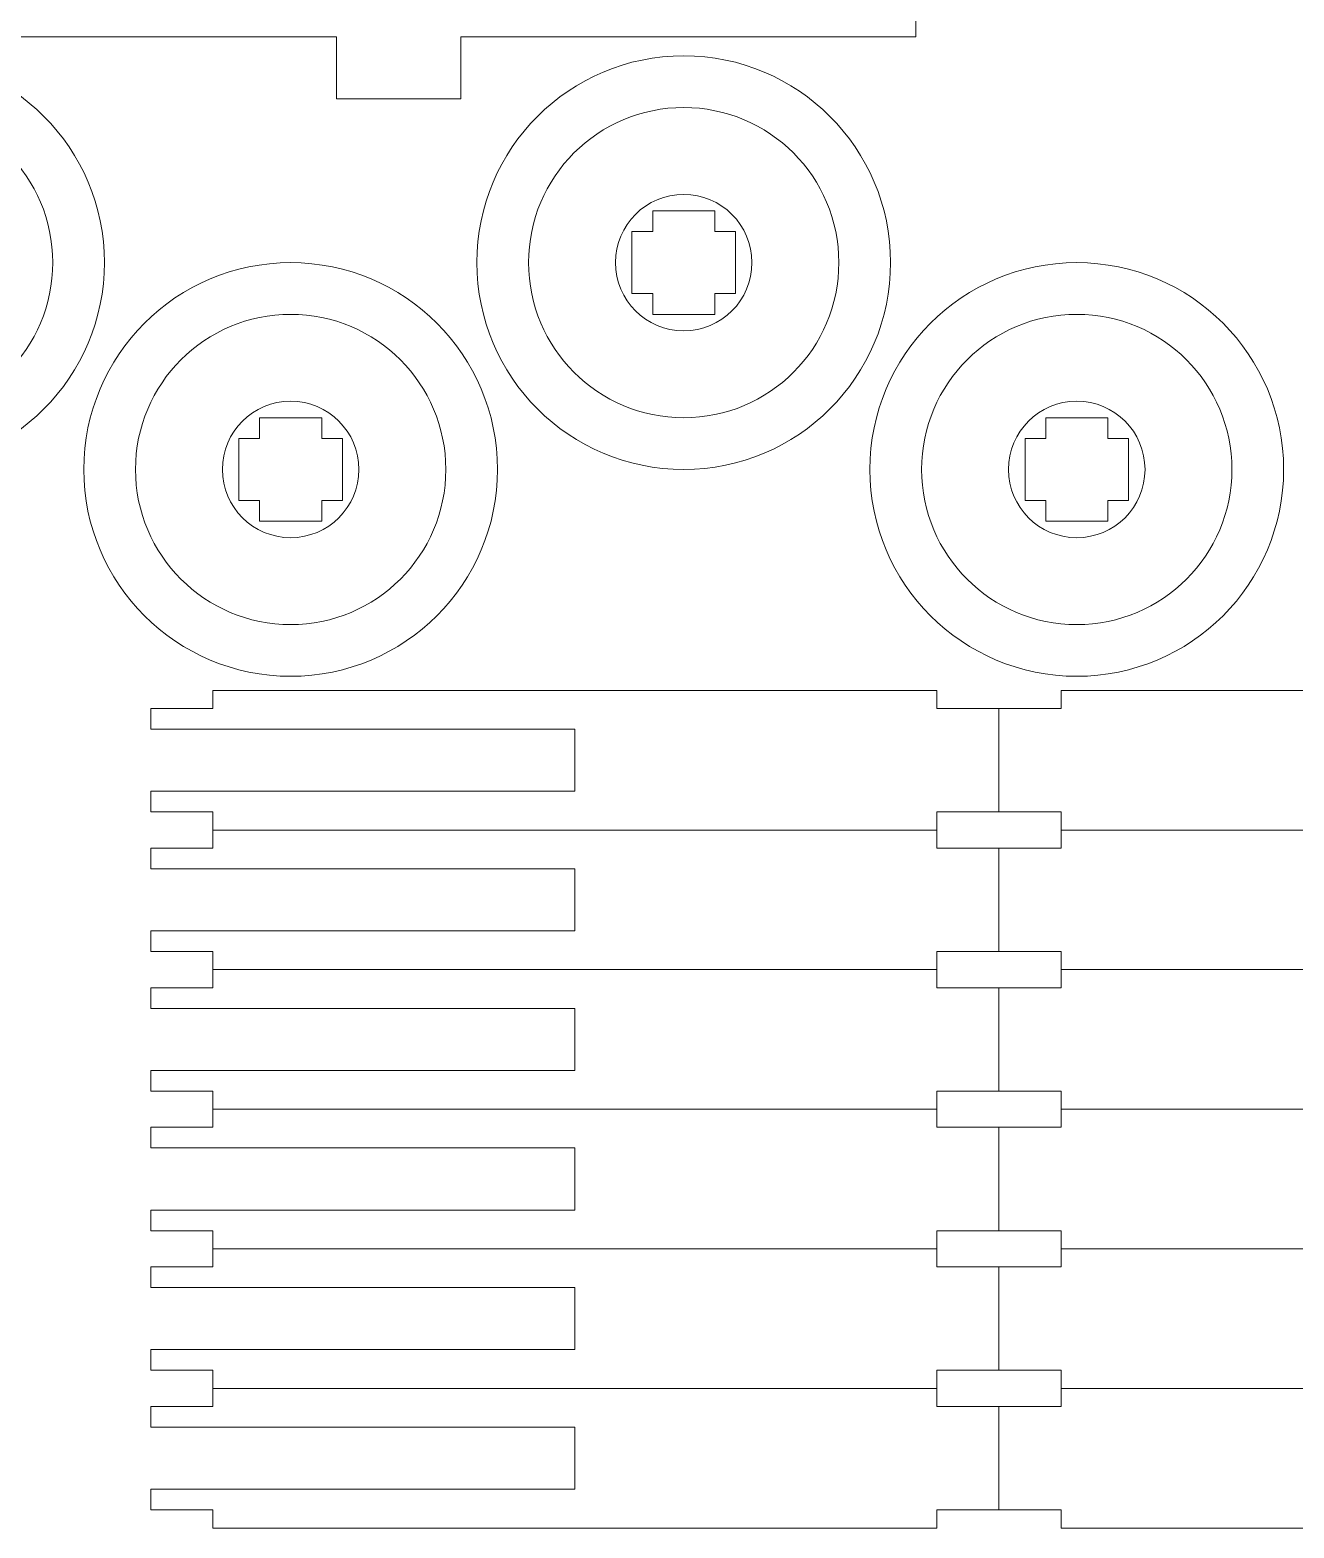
# Model space of a CAD drawing. Header units: millimetres. Extents: x -150 to 142, y -93 to 100.
# Drawn here: x -8.8 to 52.3, y -93 to -20.5 of the extents above; entities that cross this region are included whole.
import ezdxf

# ---------------------------------------------------------------- set-up
doc = ezdxf.new("R2010")
doc.units = ezdxf.units.MM
doc.header["$MEASUREMENT"] = 0
doc.layers.add('cut', color=7, linetype='Continuous')
doc.layers.add('cut light', color=7, linetype='Continuous')

msp = doc.modelspace()

# ---------------------------------------------------------------- linework, layer by layer
at = {"layer": 'cut', "lineweight": 0}
for centre in [(-15.1699, -31.7941), (22.8301, -31.7941), (3.8301, -41.7941), (41.8301, -41.7941)]:
    msp.add_ellipse(centre, major_axis=(0, 10), ratio=1, dxfattribs=at)
for points, knots in [([(6.0532, -20.8768), (6.0532, -20.8768), (6.0532, -23.8768), (6.0532, -23.8768), (6.0532, -23.8768), (6.0532, -23.8768), (12.0532, -23.8768), (12.0532, -23.8768), (12.0532, -23.8768), (12.0532, -23.8768), (12.0532, -20.8768), (12.0532, -20.8768), (12.0532, -20.8768), (12.0532, -20.8768), (34.0532, -20.8768), (34.0532, -20.8768), (34.0532, -20.8768), (34.0532, -20.8768), (34.0532, -12.1268), (34.0532, -12.1268), (34.0532, -12.1268), (34.0532, -12.1268), (31.0532, -12.1268), (31.0532, -12.1268), (31.0532, -12.1268), (31.0532, -12.1268), (31.0532, -3.3768), (31.0532, -3.3768), (31.0532, -3.3768), (31.0532, -3.3768), (34.0532, -3.3768), (34.0532, -3.3768), (34.0532, -3.3768), (34.0532, -3.3768), (34.0532, -1.6691), (34.0532, -1.6691), (34.0532, -1.6691), (34.0532, 0.6062), (32.6153, 2.6213), (30.4013, 3.1457), (30.4013, 3.1457), (30.4013, 3.1457), (-15.9468, 14.1232), (-15.9468, 14.1232), (-15.9468, 14.1232), (-15.9468, 14.1232), (-15.9468, 5.3732), (-15.9468, 5.3732), (-15.9468, 5.3732), (-15.9468, 5.3732), (-12.9468, 5.3732), (-12.9468, 5.3732), (-12.9468, 5.3732), (-12.9468, 5.3732), (-12.9468, -3.3768), (-12.9468, -3.3768), (-12.9468, -3.3768), (-12.9468, -3.3768), (-15.9468, -3.3768), (-15.9468, -3.3768), (-15.9468, -3.3768), (-15.9468, -3.3768), (-15.9468, -12.1268), (-15.9468, -12.1268), (-15.9468, -12.1268), (-15.9468, -12.1268), (-12.9468, -12.1268), (-12.9468, -12.1268), (-12.9468, -12.1268), (-12.9468, -12.1268), (-12.9468, -20.8768), (-12.9468, -20.8768), (-12.9468, -20.8768), (-12.9468, -20.8768), (6.0532, -20.8768), (6.0532, -20.8768)], [0, 0, 0, 0, 0.05, 0.05, 0.05, 0.05, 0.1, 0.1, 0.1, 0.1, 0.15, 0.15, 0.15, 0.15, 0.2, 0.2, 0.2, 0.2, 0.25, 0.25, 0.25, 0.25, 0.3, 0.3, 0.3, 0.3, 0.35, 0.35, 0.35, 0.35, 0.4, 0.4, 0.4, 0.4, 0.45, 0.45, 0.45, 0.45, 0.5, 0.5, 0.5, 0.5, 0.55, 0.55, 0.55, 0.55, 0.6, 0.6, 0.6, 0.6, 0.65, 0.65, 0.65, 0.65, 0.7, 0.7, 0.7, 0.7, 0.75, 0.75, 0.75, 0.75, 0.8, 0.8, 0.8, 0.8, 0.85, 0.85, 0.85, 0.85, 0.9, 0.9, 0.9, 0.9, 1, 1, 1, 1]), ([(21.3301, -29.2941), (21.3301, -29.2941), (24.3301, -29.2941), (24.3301, -29.2941), (24.3301, -29.2941), (24.3301, -29.2941), (24.3301, -30.2941), (24.3301, -30.2941), (24.3301, -30.2941), (24.3301, -30.2941), (25.3301, -30.2941), (25.3301, -30.2941), (25.3301, -30.2941), (25.3301, -30.2941), (25.3301, -33.2941), (25.3301, -33.2941), (25.3301, -33.2941), (25.3301, -33.2941), (24.3301, -33.2941), (24.3301, -33.2941), (24.3301, -33.2941), (24.3301, -33.2941), (24.3301, -34.2941), (24.3301, -34.2941), (24.3301, -34.2941), (24.3301, -34.2941), (21.3301, -34.2941), (21.3301, -34.2941), (21.3301, -34.2941), (21.3301, -34.2941), (21.3301, -33.2941), (21.3301, -33.2941), (21.3301, -33.2941), (21.3301, -33.2941), (20.3301, -33.2941), (20.3301, -33.2941), (20.3301, -33.2941), (20.3301, -33.2941), (20.3301, -30.2941), (20.3301, -30.2941), (20.3301, -30.2941), (20.3301, -30.2941), (21.3301, -30.2941), (21.3301, -30.2941), (21.3301, -30.2941), (21.3301, -30.2941), (21.3301, -29.2941), (21.3301, -29.2941)], [0, 0, 0, 0, 0.0769231, 0.0769231, 0.0769231, 0.0769231, 0.1538462, 0.1538462, 0.1538462, 0.1538462, 0.2307692, 0.2307692, 0.2307692, 0.2307692, 0.3076923, 0.3076923, 0.3076923, 0.3076923, 0.3846154, 0.3846154, 0.3846154, 0.3846154, 0.4615385, 0.4615385, 0.4615385, 0.4615385, 0.5384615, 0.5384615, 0.5384615, 0.5384615, 0.6153846, 0.6153846, 0.6153846, 0.6153846, 0.6923077, 0.6923077, 0.6923077, 0.6923077, 0.7692308, 0.7692308, 0.7692308, 0.7692308, 0.8461538, 0.8461538, 0.8461538, 0.8461538, 1, 1, 1, 1]), ([(2.3301, -39.2941), (2.3301, -39.2941), (5.3301, -39.2941), (5.3301, -39.2941), (5.3301, -39.2941), (5.3301, -39.2941), (5.3301, -40.2941), (5.3301, -40.2941), (5.3301, -40.2941), (5.3301, -40.2941), (6.3301, -40.2941), (6.3301, -40.2941), (6.3301, -40.2941), (6.3301, -40.2941), (6.3301, -43.2941), (6.3301, -43.2941), (6.3301, -43.2941), (6.3301, -43.2941), (5.3301, -43.2941), (5.3301, -43.2941), (5.3301, -43.2941), (5.3301, -43.2941), (5.3301, -44.2941), (5.3301, -44.2941), (5.3301, -44.2941), (5.3301, -44.2941), (2.3301, -44.2941), (2.3301, -44.2941), (2.3301, -44.2941), (2.3301, -44.2941), (2.3301, -43.2941), (2.3301, -43.2941), (2.3301, -43.2941), (2.3301, -43.2941), (1.3301, -43.2941), (1.3301, -43.2941), (1.3301, -43.2941), (1.3301, -43.2941), (1.3301, -40.2941), (1.3301, -40.2941), (1.3301, -40.2941), (1.3301, -40.2941), (2.3301, -40.2941), (2.3301, -40.2941), (2.3301, -40.2941), (2.3301, -40.2941), (2.3301, -39.2941), (2.3301, -39.2941)], [0, 0, 0, 0, 0.0769231, 0.0769231, 0.0769231, 0.0769231, 0.1538462, 0.1538462, 0.1538462, 0.1538462, 0.2307692, 0.2307692, 0.2307692, 0.2307692, 0.3076923, 0.3076923, 0.3076923, 0.3076923, 0.3846154, 0.3846154, 0.3846154, 0.3846154, 0.4615385, 0.4615385, 0.4615385, 0.4615385, 0.5384615, 0.5384615, 0.5384615, 0.5384615, 0.6153846, 0.6153846, 0.6153846, 0.6153846, 0.6923077, 0.6923077, 0.6923077, 0.6923077, 0.7692308, 0.7692308, 0.7692308, 0.7692308, 0.8461538, 0.8461538, 0.8461538, 0.8461538, 1, 1, 1, 1]), ([(40.3301, -39.2941), (40.3301, -39.2941), (43.3301, -39.2941), (43.3301, -39.2941), (43.3301, -39.2941), (43.3301, -39.2941), (43.3301, -40.2941), (43.3301, -40.2941), (43.3301, -40.2941), (43.3301, -40.2941), (44.3301, -40.2941), (44.3301, -40.2941), (44.3301, -40.2941), (44.3301, -40.2941), (44.3301, -43.2941), (44.3301, -43.2941), (44.3301, -43.2941), (44.3301, -43.2941), (43.3301, -43.2941), (43.3301, -43.2941), (43.3301, -43.2941), (43.3301, -43.2941), (43.3301, -44.2941), (43.3301, -44.2941), (43.3301, -44.2941), (43.3301, -44.2941), (40.3301, -44.2941), (40.3301, -44.2941), (40.3301, -44.2941), (40.3301, -44.2941), (40.3301, -43.2941), (40.3301, -43.2941), (40.3301, -43.2941), (40.3301, -43.2941), (39.3301, -43.2941), (39.3301, -43.2941), (39.3301, -43.2941), (39.3301, -43.2941), (39.3301, -40.2941), (39.3301, -40.2941), (39.3301, -40.2941), (39.3301, -40.2941), (40.3301, -40.2941), (40.3301, -40.2941), (40.3301, -40.2941), (40.3301, -40.2941), (40.3301, -39.2941), (40.3301, -39.2941)], [0, 0, 0, 0, 0.0769231, 0.0769231, 0.0769231, 0.0769231, 0.1538462, 0.1538462, 0.1538462, 0.1538462, 0.2307692, 0.2307692, 0.2307692, 0.2307692, 0.3076923, 0.3076923, 0.3076923, 0.3076923, 0.3846154, 0.3846154, 0.3846154, 0.3846154, 0.4615385, 0.4615385, 0.4615385, 0.4615385, 0.5384615, 0.5384615, 0.5384615, 0.5384615, 0.6153846, 0.6153846, 0.6153846, 0.6153846, 0.6923077, 0.6923077, 0.6923077, 0.6923077, 0.7692308, 0.7692308, 0.7692308, 0.7692308, 0.8461538, 0.8461538, 0.8461538, 0.8461538, 1, 1, 1, 1]), ([(35.0708, -59.2262), (35.0708, -59.2262), (0.0708, -59.2262), (0.0708, -59.2262), (0.0708, -59.2262), (0.0708, -59.2262), (0.0708, -58.3513), (0.0708, -58.3513), (0.0708, -58.3513), (0.0708, -58.3513), (-2.9292, -58.3513), (-2.9292, -58.3513), (-2.9292, -58.3513), (-2.9292, -58.3513), (-2.9292, -57.3513), (-2.9292, -57.3513), (-2.9292, -57.3513), (-2.9292, -57.3513), (17.5708, -57.3513), (17.5708, -57.3513), (17.5708, -57.3513), (17.5708, -57.3513), (17.5708, -54.3513), (17.5708, -54.3513), (17.5708, -54.3513), (17.5708, -54.3513), (-2.9292, -54.3513), (-2.9292, -54.3513), (-2.9292, -54.3513), (-2.9292, -54.3513), (-2.9292, -53.3513), (-2.9292, -53.3513), (-2.9292, -53.3513), (-2.9292, -53.3513), (0.0708, -53.3513), (0.0708, -53.3513), (0.0708, -53.3513), (0.0708, -53.3513), (0.0708, -52.4762), (0.0708, -52.4762), (0.0708, -52.4762), (0.0708, -52.4762), (35.0708, -52.4762), (35.0708, -52.4762), (35.0708, -52.4762), (35.0708, -52.4762), (35.0708, -53.3513), (35.0708, -53.3513), (35.0708, -53.3513), (35.0708, -53.3513), (38.0708, -53.3513), (38.0708, -53.3513), (38.0708, -53.3513), (38.0708, -53.3513), (38.0708, -58.3513), (38.0708, -58.3513), (38.0708, -58.3513), (38.0708, -58.3513), (35.0708, -58.3513), (35.0708, -58.3513), (35.0708, -58.3513), (35.0708, -58.3513), (35.0708, -59.2262), (35.0708, -59.2262)], [0, 0, 0, 0, 0.0588235, 0.0588235, 0.0588235, 0.0588235, 0.1176471, 0.1176471, 0.1176471, 0.1176471, 0.1764706, 0.1764706, 0.1764706, 0.1764706, 0.2352941, 0.2352941, 0.2352941, 0.2352941, 0.2941176, 0.2941176, 0.2941176, 0.2941176, 0.3529412, 0.3529412, 0.3529412, 0.3529412, 0.4117647, 0.4117647, 0.4117647, 0.4117647, 0.4705882, 0.4705882, 0.4705882, 0.4705882, 0.5294118, 0.5294118, 0.5294118, 0.5294118, 0.5882353, 0.5882353, 0.5882353, 0.5882353, 0.6470588, 0.6470588, 0.6470588, 0.6470588, 0.7058824, 0.7058824, 0.7058824, 0.7058824, 0.7647059, 0.7647059, 0.7647059, 0.7647059, 0.8235294, 0.8235294, 0.8235294, 0.8235294, 0.8823529, 0.8823529, 0.8823529, 0.8823529, 1, 1, 1, 1]), ([(41.0708, -52.4764), (41.0708, -52.4764), (76.0708, -52.4764), (76.0708, -52.4764), (76.0708, -52.4764), (76.0708, -52.4764), (76.0708, -53.3513), (76.0708, -53.3513), (76.0708, -53.3513), (76.0708, -53.3513), (79.0708, -53.3513), (79.0708, -53.3513), (79.0708, -53.3513), (79.0708, -53.3513), (79.0708, -54.3513), (79.0708, -54.3513), (79.0708, -54.3513), (79.0708, -54.3513), (58.5708, -54.3513), (58.5708, -54.3513), (58.5708, -54.3513), (58.5708, -54.3513), (58.5708, -57.3513), (58.5708, -57.3513), (58.5708, -57.3513), (58.5708, -57.3513), (79.0708, -57.3513), (79.0708, -57.3513), (79.0708, -57.3513), (79.0708, -57.3513), (79.0708, -58.3513), (79.0708, -58.3513), (79.0708, -58.3513), (79.0708, -58.3513), (76.0708, -58.3513), (76.0708, -58.3513), (76.0708, -58.3513), (76.0708, -58.3513), (76.0708, -59.2264), (76.0708, -59.2264), (76.0708, -59.2264), (76.0708, -59.2264), (41.0708, -59.2264), (41.0708, -59.2264), (41.0708, -59.2264), (41.0708, -59.2264), (41.0708, -58.3513), (41.0708, -58.3513), (41.0708, -58.3513), (41.0708, -58.3513), (38.0708, -58.3513), (38.0708, -58.3513), (38.0708, -58.3513), (38.0708, -58.3513), (38.0708, -53.3513), (38.0708, -53.3513), (38.0708, -53.3513), (38.0708, -53.3513), (41.0708, -53.3513), (41.0708, -53.3513), (41.0708, -53.3513), (41.0708, -53.3513), (41.0708, -52.4764), (41.0708, -52.4764)], [0, 0, 0, 0, 0.0588235, 0.0588235, 0.0588235, 0.0588235, 0.1176471, 0.1176471, 0.1176471, 0.1176471, 0.1764706, 0.1764706, 0.1764706, 0.1764706, 0.2352941, 0.2352941, 0.2352941, 0.2352941, 0.2941176, 0.2941176, 0.2941176, 0.2941176, 0.3529412, 0.3529412, 0.3529412, 0.3529412, 0.4117647, 0.4117647, 0.4117647, 0.4117647, 0.4705882, 0.4705882, 0.4705882, 0.4705882, 0.5294118, 0.5294118, 0.5294118, 0.5294118, 0.5882353, 0.5882353, 0.5882353, 0.5882353, 0.6470588, 0.6470588, 0.6470588, 0.6470588, 0.7058824, 0.7058824, 0.7058824, 0.7058824, 0.7647059, 0.7647059, 0.7647059, 0.7647059, 0.8235294, 0.8235294, 0.8235294, 0.8235294, 0.8823529, 0.8823529, 0.8823529, 0.8823529, 1, 1, 1, 1]), ([(35.0708, -65.9762), (35.0708, -65.9762), (0.0708, -65.9762), (0.0708, -65.9762), (0.0708, -65.9762), (0.0708, -65.9762), (0.0708, -65.1013), (0.0708, -65.1013), (0.0708, -65.1013), (0.0708, -65.1013), (-2.9292, -65.1013), (-2.9292, -65.1013), (-2.9292, -65.1013), (-2.9292, -65.1013), (-2.9292, -64.1013), (-2.9292, -64.1013), (-2.9292, -64.1013), (-2.9292, -64.1013), (17.5708, -64.1013), (17.5708, -64.1013), (17.5708, -64.1013), (17.5708, -64.1013), (17.5708, -61.1013), (17.5708, -61.1013), (17.5708, -61.1013), (17.5708, -61.1013), (-2.9292, -61.1013), (-2.9292, -61.1013), (-2.9292, -61.1013), (-2.9292, -61.1013), (-2.9292, -60.1013), (-2.9292, -60.1013), (-2.9292, -60.1013), (-2.9292, -60.1013), (0.0708, -60.1013), (0.0708, -60.1013), (0.0708, -60.1013), (0.0708, -60.1013), (0.0708, -59.2262), (0.0708, -59.2262), (0.0708, -59.2262), (0.0708, -59.2262), (35.0708, -59.2262), (35.0708, -59.2262), (35.0708, -59.2262), (35.0708, -59.2262), (35.0708, -60.1013), (35.0708, -60.1013), (35.0708, -60.1013), (35.0708, -60.1013), (38.0708, -60.1013), (38.0708, -60.1013), (38.0708, -60.1013), (38.0708, -60.1013), (38.0708, -65.1013), (38.0708, -65.1013), (38.0708, -65.1013), (38.0708, -65.1013), (35.0708, -65.1013), (35.0708, -65.1013), (35.0708, -65.1013), (35.0708, -65.1013), (35.0708, -65.9762), (35.0708, -65.9762)], [0, 0, 0, 0, 0.0588235, 0.0588235, 0.0588235, 0.0588235, 0.1176471, 0.1176471, 0.1176471, 0.1176471, 0.1764706, 0.1764706, 0.1764706, 0.1764706, 0.2352941, 0.2352941, 0.2352941, 0.2352941, 0.2941176, 0.2941176, 0.2941176, 0.2941176, 0.3529412, 0.3529412, 0.3529412, 0.3529412, 0.4117647, 0.4117647, 0.4117647, 0.4117647, 0.4705882, 0.4705882, 0.4705882, 0.4705882, 0.5294118, 0.5294118, 0.5294118, 0.5294118, 0.5882353, 0.5882353, 0.5882353, 0.5882353, 0.6470588, 0.6470588, 0.6470588, 0.6470588, 0.7058824, 0.7058824, 0.7058824, 0.7058824, 0.7647059, 0.7647059, 0.7647059, 0.7647059, 0.8235294, 0.8235294, 0.8235294, 0.8235294, 0.8823529, 0.8823529, 0.8823529, 0.8823529, 1, 1, 1, 1]), ([(41.0708, -59.2264), (41.0708, -59.2264), (76.0708, -59.2264), (76.0708, -59.2264), (76.0708, -59.2264), (76.0708, -59.2264), (76.0708, -60.1013), (76.0708, -60.1013), (76.0708, -60.1013), (76.0708, -60.1013), (79.0708, -60.1013), (79.0708, -60.1013), (79.0708, -60.1013), (79.0708, -60.1013), (79.0708, -61.1013), (79.0708, -61.1013), (79.0708, -61.1013), (79.0708, -61.1013), (58.5708, -61.1013), (58.5708, -61.1013), (58.5708, -61.1013), (58.5708, -61.1013), (58.5708, -64.1013), (58.5708, -64.1013), (58.5708, -64.1013), (58.5708, -64.1013), (79.0708, -64.1013), (79.0708, -64.1013), (79.0708, -64.1013), (79.0708, -64.1013), (79.0708, -65.1013), (79.0708, -65.1013), (79.0708, -65.1013), (79.0708, -65.1013), (76.0708, -65.1013), (76.0708, -65.1013), (76.0708, -65.1013), (76.0708, -65.1013), (76.0708, -65.9764), (76.0708, -65.9764), (76.0708, -65.9764), (76.0708, -65.9764), (41.0708, -65.9764), (41.0708, -65.9764), (41.0708, -65.9764), (41.0708, -65.9764), (41.0708, -65.1013), (41.0708, -65.1013), (41.0708, -65.1013), (41.0708, -65.1013), (38.0708, -65.1013), (38.0708, -65.1013), (38.0708, -65.1013), (38.0708, -65.1013), (38.0708, -60.1013), (38.0708, -60.1013), (38.0708, -60.1013), (38.0708, -60.1013), (41.0708, -60.1013), (41.0708, -60.1013), (41.0708, -60.1013), (41.0708, -60.1013), (41.0708, -59.2264), (41.0708, -59.2264)], [0, 0, 0, 0, 0.0588235, 0.0588235, 0.0588235, 0.0588235, 0.1176471, 0.1176471, 0.1176471, 0.1176471, 0.1764706, 0.1764706, 0.1764706, 0.1764706, 0.2352941, 0.2352941, 0.2352941, 0.2352941, 0.2941176, 0.2941176, 0.2941176, 0.2941176, 0.3529412, 0.3529412, 0.3529412, 0.3529412, 0.4117647, 0.4117647, 0.4117647, 0.4117647, 0.4705882, 0.4705882, 0.4705882, 0.4705882, 0.5294118, 0.5294118, 0.5294118, 0.5294118, 0.5882353, 0.5882353, 0.5882353, 0.5882353, 0.6470588, 0.6470588, 0.6470588, 0.6470588, 0.7058824, 0.7058824, 0.7058824, 0.7058824, 0.7647059, 0.7647059, 0.7647059, 0.7647059, 0.8235294, 0.8235294, 0.8235294, 0.8235294, 0.8823529, 0.8823529, 0.8823529, 0.8823529, 1, 1, 1, 1]), ([(35.0708, -72.7262), (35.0708, -72.7262), (0.0708, -72.7262), (0.0708, -72.7262), (0.0708, -72.7262), (0.0708, -72.7262), (0.0708, -71.8513), (0.0708, -71.8513), (0.0708, -71.8513), (0.0708, -71.8513), (-2.9292, -71.8513), (-2.9292, -71.8513), (-2.9292, -71.8513), (-2.9292, -71.8513), (-2.9292, -70.8513), (-2.9292, -70.8513), (-2.9292, -70.8513), (-2.9292, -70.8513), (17.5708, -70.8513), (17.5708, -70.8513), (17.5708, -70.8513), (17.5708, -70.8513), (17.5708, -67.8513), (17.5708, -67.8513), (17.5708, -67.8513), (17.5708, -67.8513), (-2.9292, -67.8513), (-2.9292, -67.8513), (-2.9292, -67.8513), (-2.9292, -67.8513), (-2.9292, -66.8513), (-2.9292, -66.8513), (-2.9292, -66.8513), (-2.9292, -66.8513), (0.0708, -66.8513), (0.0708, -66.8513), (0.0708, -66.8513), (0.0708, -66.8513), (0.0708, -65.9762), (0.0708, -65.9762), (0.0708, -65.9762), (0.0708, -65.9762), (35.0708, -65.9762), (35.0708, -65.9762), (35.0708, -65.9762), (35.0708, -65.9762), (35.0708, -66.8513), (35.0708, -66.8513), (35.0708, -66.8513), (35.0708, -66.8513), (38.0708, -66.8513), (38.0708, -66.8513), (38.0708, -66.8513), (38.0708, -66.8513), (38.0708, -71.8513), (38.0708, -71.8513), (38.0708, -71.8513), (38.0708, -71.8513), (35.0708, -71.8513), (35.0708, -71.8513), (35.0708, -71.8513), (35.0708, -71.8513), (35.0708, -72.7262), (35.0708, -72.7262)], [0, 0, 0, 0, 0.0588235, 0.0588235, 0.0588235, 0.0588235, 0.1176471, 0.1176471, 0.1176471, 0.1176471, 0.1764706, 0.1764706, 0.1764706, 0.1764706, 0.2352941, 0.2352941, 0.2352941, 0.2352941, 0.2941176, 0.2941176, 0.2941176, 0.2941176, 0.3529412, 0.3529412, 0.3529412, 0.3529412, 0.4117647, 0.4117647, 0.4117647, 0.4117647, 0.4705882, 0.4705882, 0.4705882, 0.4705882, 0.5294118, 0.5294118, 0.5294118, 0.5294118, 0.5882353, 0.5882353, 0.5882353, 0.5882353, 0.6470588, 0.6470588, 0.6470588, 0.6470588, 0.7058824, 0.7058824, 0.7058824, 0.7058824, 0.7647059, 0.7647059, 0.7647059, 0.7647059, 0.8235294, 0.8235294, 0.8235294, 0.8235294, 0.8823529, 0.8823529, 0.8823529, 0.8823529, 1, 1, 1, 1]), ([(41.0708, -65.9764), (41.0708, -65.9764), (76.0708, -65.9764), (76.0708, -65.9764), (76.0708, -65.9764), (76.0708, -65.9764), (76.0708, -66.8513), (76.0708, -66.8513), (76.0708, -66.8513), (76.0708, -66.8513), (79.0708, -66.8513), (79.0708, -66.8513), (79.0708, -66.8513), (79.0708, -66.8513), (79.0708, -67.8513), (79.0708, -67.8513), (79.0708, -67.8513), (79.0708, -67.8513), (58.5708, -67.8513), (58.5708, -67.8513), (58.5708, -67.8513), (58.5708, -67.8513), (58.5708, -70.8513), (58.5708, -70.8513), (58.5708, -70.8513), (58.5708, -70.8513), (79.0708, -70.8513), (79.0708, -70.8513), (79.0708, -70.8513), (79.0708, -70.8513), (79.0708, -71.8513), (79.0708, -71.8513), (79.0708, -71.8513), (79.0708, -71.8513), (76.0708, -71.8513), (76.0708, -71.8513), (76.0708, -71.8513), (76.0708, -71.8513), (76.0708, -72.7264), (76.0708, -72.7264), (76.0708, -72.7264), (76.0708, -72.7264), (41.0708, -72.7264), (41.0708, -72.7264), (41.0708, -72.7264), (41.0708, -72.7264), (41.0708, -71.8513), (41.0708, -71.8513), (41.0708, -71.8513), (41.0708, -71.8513), (38.0708, -71.8513), (38.0708, -71.8513), (38.0708, -71.8513), (38.0708, -71.8513), (38.0708, -66.8513), (38.0708, -66.8513), (38.0708, -66.8513), (38.0708, -66.8513), (41.0708, -66.8513), (41.0708, -66.8513), (41.0708, -66.8513), (41.0708, -66.8513), (41.0708, -65.9764), (41.0708, -65.9764)], [0, 0, 0, 0, 0.0588235, 0.0588235, 0.0588235, 0.0588235, 0.1176471, 0.1176471, 0.1176471, 0.1176471, 0.1764706, 0.1764706, 0.1764706, 0.1764706, 0.2352941, 0.2352941, 0.2352941, 0.2352941, 0.2941176, 0.2941176, 0.2941176, 0.2941176, 0.3529412, 0.3529412, 0.3529412, 0.3529412, 0.4117647, 0.4117647, 0.4117647, 0.4117647, 0.4705882, 0.4705882, 0.4705882, 0.4705882, 0.5294118, 0.5294118, 0.5294118, 0.5294118, 0.5882353, 0.5882353, 0.5882353, 0.5882353, 0.6470588, 0.6470588, 0.6470588, 0.6470588, 0.7058824, 0.7058824, 0.7058824, 0.7058824, 0.7647059, 0.7647059, 0.7647059, 0.7647059, 0.8235294, 0.8235294, 0.8235294, 0.8235294, 0.8823529, 0.8823529, 0.8823529, 0.8823529, 1, 1, 1, 1]), ([(35.0708, -79.4762), (35.0708, -79.4762), (0.0708, -79.4762), (0.0708, -79.4762), (0.0708, -79.4762), (0.0708, -79.4762), (0.0708, -78.6013), (0.0708, -78.6013), (0.0708, -78.6013), (0.0708, -78.6013), (-2.9292, -78.6013), (-2.9292, -78.6013), (-2.9292, -78.6013), (-2.9292, -78.6013), (-2.9292, -77.6013), (-2.9292, -77.6013), (-2.9292, -77.6013), (-2.9292, -77.6013), (17.5708, -77.6013), (17.5708, -77.6013), (17.5708, -77.6013), (17.5708, -77.6013), (17.5708, -74.6013), (17.5708, -74.6013), (17.5708, -74.6013), (17.5708, -74.6013), (-2.9292, -74.6013), (-2.9292, -74.6013), (-2.9292, -74.6013), (-2.9292, -74.6013), (-2.9292, -73.6013), (-2.9292, -73.6013), (-2.9292, -73.6013), (-2.9292, -73.6013), (0.0708, -73.6013), (0.0708, -73.6013), (0.0708, -73.6013), (0.0708, -73.6013), (0.0708, -72.7262), (0.0708, -72.7262), (0.0708, -72.7262), (0.0708, -72.7262), (35.0708, -72.7262), (35.0708, -72.7262), (35.0708, -72.7262), (35.0708, -72.7262), (35.0708, -73.6013), (35.0708, -73.6013), (35.0708, -73.6013), (35.0708, -73.6013), (38.0708, -73.6013), (38.0708, -73.6013), (38.0708, -73.6013), (38.0708, -73.6013), (38.0708, -78.6013), (38.0708, -78.6013), (38.0708, -78.6013), (38.0708, -78.6013), (35.0708, -78.6013), (35.0708, -78.6013), (35.0708, -78.6013), (35.0708, -78.6013), (35.0708, -79.4762), (35.0708, -79.4762)], [0, 0, 0, 0, 0.0588235, 0.0588235, 0.0588235, 0.0588235, 0.1176471, 0.1176471, 0.1176471, 0.1176471, 0.1764706, 0.1764706, 0.1764706, 0.1764706, 0.2352941, 0.2352941, 0.2352941, 0.2352941, 0.2941176, 0.2941176, 0.2941176, 0.2941176, 0.3529412, 0.3529412, 0.3529412, 0.3529412, 0.4117647, 0.4117647, 0.4117647, 0.4117647, 0.4705882, 0.4705882, 0.4705882, 0.4705882, 0.5294118, 0.5294118, 0.5294118, 0.5294118, 0.5882353, 0.5882353, 0.5882353, 0.5882353, 0.6470588, 0.6470588, 0.6470588, 0.6470588, 0.7058824, 0.7058824, 0.7058824, 0.7058824, 0.7647059, 0.7647059, 0.7647059, 0.7647059, 0.8235294, 0.8235294, 0.8235294, 0.8235294, 0.8823529, 0.8823529, 0.8823529, 0.8823529, 1, 1, 1, 1]), ([(41.0708, -72.7264), (41.0708, -72.7264), (76.0708, -72.7264), (76.0708, -72.7264), (76.0708, -72.7264), (76.0708, -72.7264), (76.0708, -73.6013), (76.0708, -73.6013), (76.0708, -73.6013), (76.0708, -73.6013), (79.0708, -73.6013), (79.0708, -73.6013), (79.0708, -73.6013), (79.0708, -73.6013), (79.0708, -74.6013), (79.0708, -74.6013), (79.0708, -74.6013), (79.0708, -74.6013), (58.5708, -74.6013), (58.5708, -74.6013), (58.5708, -74.6013), (58.5708, -74.6013), (58.5708, -77.6013), (58.5708, -77.6013), (58.5708, -77.6013), (58.5708, -77.6013), (79.0708, -77.6013), (79.0708, -77.6013), (79.0708, -77.6013), (79.0708, -77.6013), (79.0708, -78.6013), (79.0708, -78.6013), (79.0708, -78.6013), (79.0708, -78.6013), (76.0708, -78.6013), (76.0708, -78.6013), (76.0708, -78.6013), (76.0708, -78.6013), (76.0708, -79.4764), (76.0708, -79.4764), (76.0708, -79.4764), (76.0708, -79.4764), (41.0708, -79.4764), (41.0708, -79.4764), (41.0708, -79.4764), (41.0708, -79.4764), (41.0708, -78.6013), (41.0708, -78.6013), (41.0708, -78.6013), (41.0708, -78.6013), (38.0708, -78.6013), (38.0708, -78.6013), (38.0708, -78.6013), (38.0708, -78.6013), (38.0708, -73.6013), (38.0708, -73.6013), (38.0708, -73.6013), (38.0708, -73.6013), (41.0708, -73.6013), (41.0708, -73.6013), (41.0708, -73.6013), (41.0708, -73.6013), (41.0708, -72.7264), (41.0708, -72.7264)], [0, 0, 0, 0, 0.0588235, 0.0588235, 0.0588235, 0.0588235, 0.1176471, 0.1176471, 0.1176471, 0.1176471, 0.1764706, 0.1764706, 0.1764706, 0.1764706, 0.2352941, 0.2352941, 0.2352941, 0.2352941, 0.2941176, 0.2941176, 0.2941176, 0.2941176, 0.3529412, 0.3529412, 0.3529412, 0.3529412, 0.4117647, 0.4117647, 0.4117647, 0.4117647, 0.4705882, 0.4705882, 0.4705882, 0.4705882, 0.5294118, 0.5294118, 0.5294118, 0.5294118, 0.5882353, 0.5882353, 0.5882353, 0.5882353, 0.6470588, 0.6470588, 0.6470588, 0.6470588, 0.7058824, 0.7058824, 0.7058824, 0.7058824, 0.7647059, 0.7647059, 0.7647059, 0.7647059, 0.8235294, 0.8235294, 0.8235294, 0.8235294, 0.8823529, 0.8823529, 0.8823529, 0.8823529, 1, 1, 1, 1]), ([(35.0708, -86.2262), (35.0708, -86.2262), (0.0708, -86.2262), (0.0708, -86.2262), (0.0708, -86.2262), (0.0708, -86.2262), (0.0708, -85.3513), (0.0708, -85.3513), (0.0708, -85.3513), (0.0708, -85.3513), (-2.9292, -85.3513), (-2.9292, -85.3513), (-2.9292, -85.3513), (-2.9292, -85.3513), (-2.9292, -84.3513), (-2.9292, -84.3513), (-2.9292, -84.3513), (-2.9292, -84.3513), (17.5708, -84.3513), (17.5708, -84.3513), (17.5708, -84.3513), (17.5708, -84.3513), (17.5708, -81.3513), (17.5708, -81.3513), (17.5708, -81.3513), (17.5708, -81.3513), (-2.9292, -81.3513), (-2.9292, -81.3513), (-2.9292, -81.3513), (-2.9292, -81.3513), (-2.9292, -80.3513), (-2.9292, -80.3513), (-2.9292, -80.3513), (-2.9292, -80.3513), (0.0708, -80.3513), (0.0708, -80.3513), (0.0708, -80.3513), (0.0708, -80.3513), (0.0708, -79.4762), (0.0708, -79.4762), (0.0708, -79.4762), (0.0708, -79.4762), (35.0708, -79.4762), (35.0708, -79.4762), (35.0708, -79.4762), (35.0708, -79.4762), (35.0708, -80.3513), (35.0708, -80.3513), (35.0708, -80.3513), (35.0708, -80.3513), (38.0708, -80.3513), (38.0708, -80.3513), (38.0708, -80.3513), (38.0708, -80.3513), (38.0708, -85.3513), (38.0708, -85.3513), (38.0708, -85.3513), (38.0708, -85.3513), (35.0708, -85.3513), (35.0708, -85.3513), (35.0708, -85.3513), (35.0708, -85.3513), (35.0708, -86.2262), (35.0708, -86.2262)], [0, 0, 0, 0, 0.0588235, 0.0588235, 0.0588235, 0.0588235, 0.1176471, 0.1176471, 0.1176471, 0.1176471, 0.1764706, 0.1764706, 0.1764706, 0.1764706, 0.2352941, 0.2352941, 0.2352941, 0.2352941, 0.2941176, 0.2941176, 0.2941176, 0.2941176, 0.3529412, 0.3529412, 0.3529412, 0.3529412, 0.4117647, 0.4117647, 0.4117647, 0.4117647, 0.4705882, 0.4705882, 0.4705882, 0.4705882, 0.5294118, 0.5294118, 0.5294118, 0.5294118, 0.5882353, 0.5882353, 0.5882353, 0.5882353, 0.6470588, 0.6470588, 0.6470588, 0.6470588, 0.7058824, 0.7058824, 0.7058824, 0.7058824, 0.7647059, 0.7647059, 0.7647059, 0.7647059, 0.8235294, 0.8235294, 0.8235294, 0.8235294, 0.8823529, 0.8823529, 0.8823529, 0.8823529, 1, 1, 1, 1]), ([(41.0708, -79.4764), (41.0708, -79.4764), (76.0708, -79.4764), (76.0708, -79.4764), (76.0708, -79.4764), (76.0708, -79.4764), (76.0708, -80.3513), (76.0708, -80.3513), (76.0708, -80.3513), (76.0708, -80.3513), (79.0708, -80.3513), (79.0708, -80.3513), (79.0708, -80.3513), (79.0708, -80.3513), (79.0708, -81.3513), (79.0708, -81.3513), (79.0708, -81.3513), (79.0708, -81.3513), (58.5708, -81.3513), (58.5708, -81.3513), (58.5708, -81.3513), (58.5708, -81.3513), (58.5708, -84.3513), (58.5708, -84.3513), (58.5708, -84.3513), (58.5708, -84.3513), (79.0708, -84.3513), (79.0708, -84.3513), (79.0708, -84.3513), (79.0708, -84.3513), (79.0708, -85.3513), (79.0708, -85.3513), (79.0708, -85.3513), (79.0708, -85.3513), (76.0708, -85.3513), (76.0708, -85.3513), (76.0708, -85.3513), (76.0708, -85.3513), (76.0708, -86.2264), (76.0708, -86.2264), (76.0708, -86.2264), (76.0708, -86.2264), (41.0708, -86.2264), (41.0708, -86.2264), (41.0708, -86.2264), (41.0708, -86.2264), (41.0708, -85.3513), (41.0708, -85.3513), (41.0708, -85.3513), (41.0708, -85.3513), (38.0708, -85.3513), (38.0708, -85.3513), (38.0708, -85.3513), (38.0708, -85.3513), (38.0708, -80.3513), (38.0708, -80.3513), (38.0708, -80.3513), (38.0708, -80.3513), (41.0708, -80.3513), (41.0708, -80.3513), (41.0708, -80.3513), (41.0708, -80.3513), (41.0708, -79.4764), (41.0708, -79.4764)], [0, 0, 0, 0, 0.0588235, 0.0588235, 0.0588235, 0.0588235, 0.1176471, 0.1176471, 0.1176471, 0.1176471, 0.1764706, 0.1764706, 0.1764706, 0.1764706, 0.2352941, 0.2352941, 0.2352941, 0.2352941, 0.2941176, 0.2941176, 0.2941176, 0.2941176, 0.3529412, 0.3529412, 0.3529412, 0.3529412, 0.4117647, 0.4117647, 0.4117647, 0.4117647, 0.4705882, 0.4705882, 0.4705882, 0.4705882, 0.5294118, 0.5294118, 0.5294118, 0.5294118, 0.5882353, 0.5882353, 0.5882353, 0.5882353, 0.6470588, 0.6470588, 0.6470588, 0.6470588, 0.7058824, 0.7058824, 0.7058824, 0.7058824, 0.7647059, 0.7647059, 0.7647059, 0.7647059, 0.8235294, 0.8235294, 0.8235294, 0.8235294, 0.8823529, 0.8823529, 0.8823529, 0.8823529, 1, 1, 1, 1]), ([(35.0708, -92.9762), (35.0708, -92.9762), (0.0708, -92.9762), (0.0708, -92.9762), (0.0708, -92.9762), (0.0708, -92.9762), (0.0708, -92.1013), (0.0708, -92.1013), (0.0708, -92.1013), (0.0708, -92.1013), (-2.9292, -92.1013), (-2.9292, -92.1013), (-2.9292, -92.1013), (-2.9292, -92.1013), (-2.9292, -91.1013), (-2.9292, -91.1013), (-2.9292, -91.1013), (-2.9292, -91.1013), (17.5708, -91.1013), (17.5708, -91.1013), (17.5708, -91.1013), (17.5708, -91.1013), (17.5708, -88.1013), (17.5708, -88.1013), (17.5708, -88.1013), (17.5708, -88.1013), (-2.9292, -88.1013), (-2.9292, -88.1013), (-2.9292, -88.1013), (-2.9292, -88.1013), (-2.9292, -87.1013), (-2.9292, -87.1013), (-2.9292, -87.1013), (-2.9292, -87.1013), (0.0708, -87.1013), (0.0708, -87.1013), (0.0708, -87.1013), (0.0708, -87.1013), (0.0708, -86.2262), (0.0708, -86.2262), (0.0708, -86.2262), (0.0708, -86.2262), (35.0708, -86.2262), (35.0708, -86.2262), (35.0708, -86.2262), (35.0708, -86.2262), (35.0708, -87.1013), (35.0708, -87.1013), (35.0708, -87.1013), (35.0708, -87.1013), (38.0708, -87.1013), (38.0708, -87.1013), (38.0708, -87.1013), (38.0708, -87.1013), (38.0708, -92.1013), (38.0708, -92.1013), (38.0708, -92.1013), (38.0708, -92.1013), (35.0708, -92.1013), (35.0708, -92.1013), (35.0708, -92.1013), (35.0708, -92.1013), (35.0708, -92.9762), (35.0708, -92.9762)], [0, 0, 0, 0, 0.0588235, 0.0588235, 0.0588235, 0.0588235, 0.1176471, 0.1176471, 0.1176471, 0.1176471, 0.1764706, 0.1764706, 0.1764706, 0.1764706, 0.2352941, 0.2352941, 0.2352941, 0.2352941, 0.2941176, 0.2941176, 0.2941176, 0.2941176, 0.3529412, 0.3529412, 0.3529412, 0.3529412, 0.4117647, 0.4117647, 0.4117647, 0.4117647, 0.4705882, 0.4705882, 0.4705882, 0.4705882, 0.5294118, 0.5294118, 0.5294118, 0.5294118, 0.5882353, 0.5882353, 0.5882353, 0.5882353, 0.6470588, 0.6470588, 0.6470588, 0.6470588, 0.7058824, 0.7058824, 0.7058824, 0.7058824, 0.7647059, 0.7647059, 0.7647059, 0.7647059, 0.8235294, 0.8235294, 0.8235294, 0.8235294, 0.8823529, 0.8823529, 0.8823529, 0.8823529, 1, 1, 1, 1]), ([(41.0708, -86.2264), (41.0708, -86.2264), (76.0708, -86.2264), (76.0708, -86.2264), (76.0708, -86.2264), (76.0708, -86.2264), (76.0708, -87.1013), (76.0708, -87.1013), (76.0708, -87.1013), (76.0708, -87.1013), (79.0708, -87.1013), (79.0708, -87.1013), (79.0708, -87.1013), (79.0708, -87.1013), (79.0708, -88.1013), (79.0708, -88.1013), (79.0708, -88.1013), (79.0708, -88.1013), (58.5708, -88.1013), (58.5708, -88.1013), (58.5708, -88.1013), (58.5708, -88.1013), (58.5708, -91.1013), (58.5708, -91.1013), (58.5708, -91.1013), (58.5708, -91.1013), (79.0708, -91.1013), (79.0708, -91.1013), (79.0708, -91.1013), (79.0708, -91.1013), (79.0708, -92.1013), (79.0708, -92.1013), (79.0708, -92.1013), (79.0708, -92.1013), (76.0708, -92.1013), (76.0708, -92.1013), (76.0708, -92.1013), (76.0708, -92.1013), (76.0708, -92.9764), (76.0708, -92.9764), (76.0708, -92.9764), (76.0708, -92.9764), (41.0708, -92.9764), (41.0708, -92.9764), (41.0708, -92.9764), (41.0708, -92.9764), (41.0708, -92.1013), (41.0708, -92.1013), (41.0708, -92.1013), (41.0708, -92.1013), (38.0708, -92.1013), (38.0708, -92.1013), (38.0708, -92.1013), (38.0708, -92.1013), (38.0708, -87.1013), (38.0708, -87.1013), (38.0708, -87.1013), (38.0708, -87.1013), (41.0708, -87.1013), (41.0708, -87.1013), (41.0708, -87.1013), (41.0708, -87.1013), (41.0708, -86.2264), (41.0708, -86.2264)], [0, 0, 0, 0, 0.0588235, 0.0588235, 0.0588235, 0.0588235, 0.1176471, 0.1176471, 0.1176471, 0.1176471, 0.1764706, 0.1764706, 0.1764706, 0.1764706, 0.2352941, 0.2352941, 0.2352941, 0.2352941, 0.2941176, 0.2941176, 0.2941176, 0.2941176, 0.3529412, 0.3529412, 0.3529412, 0.3529412, 0.4117647, 0.4117647, 0.4117647, 0.4117647, 0.4705882, 0.4705882, 0.4705882, 0.4705882, 0.5294118, 0.5294118, 0.5294118, 0.5294118, 0.5882353, 0.5882353, 0.5882353, 0.5882353, 0.6470588, 0.6470588, 0.6470588, 0.6470588, 0.7058824, 0.7058824, 0.7058824, 0.7058824, 0.7647059, 0.7647059, 0.7647059, 0.7647059, 0.8235294, 0.8235294, 0.8235294, 0.8235294, 0.8823529, 0.8823529, 0.8823529, 0.8823529, 1, 1, 1, 1])]:
    msp.add_open_spline(points, degree=3, knots=knots, dxfattribs=at)
at = {"layer": 'cut light', "color": 5, "lineweight": 0}
for centre, major_axis in [((-15.1699, -31.7941), (0, 7.5)), ((22.8301, -31.7941), (0, 7.5)), ((22.8301, -31.7941), (0, 3.2999)), ((3.8301, -41.7941), (0, 7.5)), ((41.8301, -41.7941), (0, 7.5)), ((3.8301, -41.7941), (0, 3.2999)), ((41.8301, -41.7941), (0, 3.2999))]:
    msp.add_ellipse(centre, major_axis=major_axis, ratio=1, dxfattribs=at)

doc.saveas('drawing.dxf')
